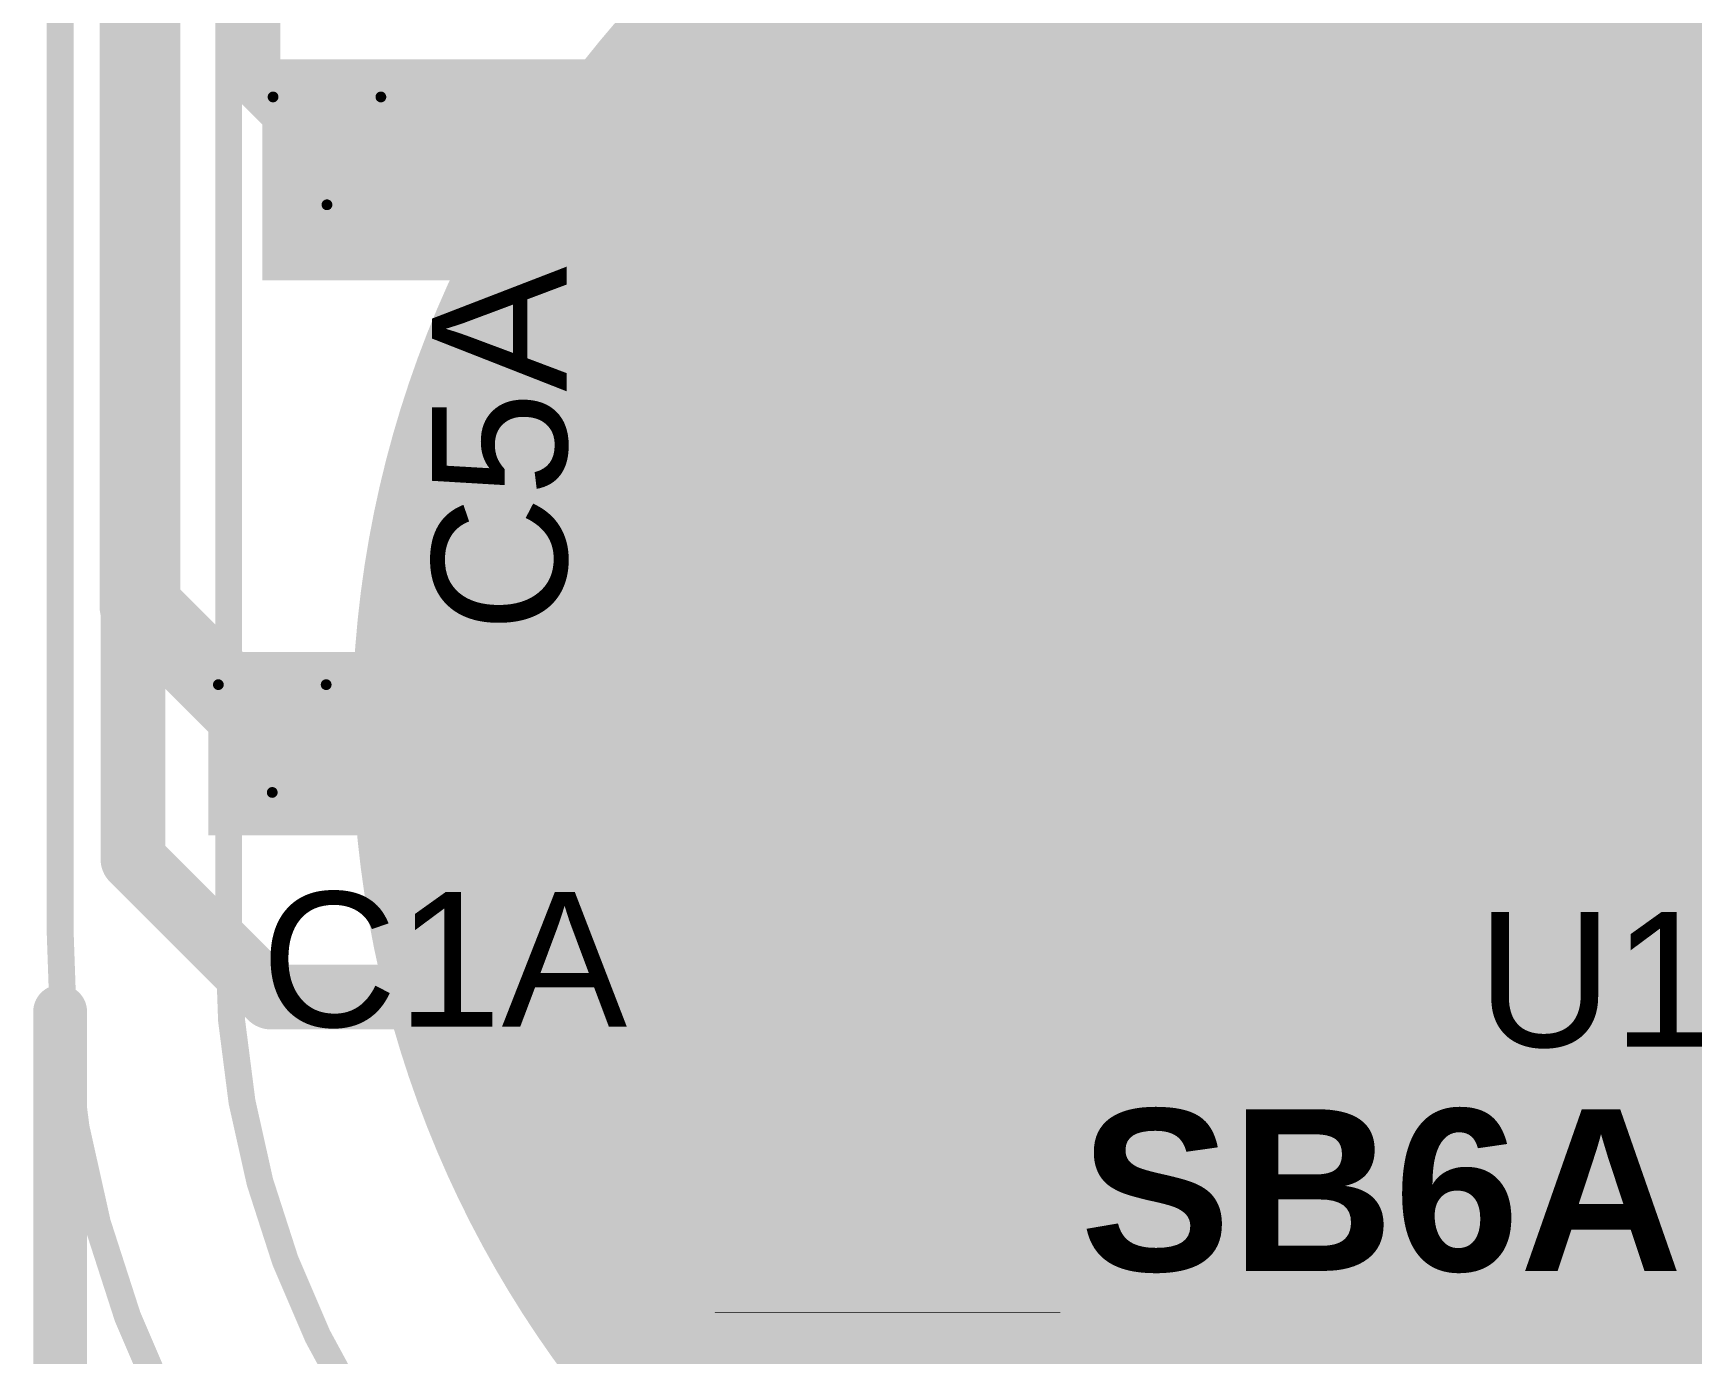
# Model space of a CAD drawing. Header units: inches. Extents: x -4.2 to 12.6, y -6.1 to 3.
# Drawn here: x -3.7234 to -3.4157, y -5.362 to -5.1169 of the extents above; entities that cross this region are included whole.
import ezdxf

# ---------------------------------------------------------------- set-up
doc = ezdxf.new("R2010")
doc.units = ezdxf.units.IN
doc.header["$MEASUREMENT"] = 0
for name, color, linetype in [('Board Outline', 216, 'Continuous'), ('Bottom Layer', 5, 'Continuous'), ('Bottom Overlay', 54, 'Continuous'), ('Bottom Paste', 16, 'Continuous'), ('Dimension', 6, 'Continuous'), ('Drill Drawing', 1, 'Continuous'), ('Flex_Ribbon Bottom Coverlay', 6, 'Continuous'), ('Flex_Ribbon Top Overlay', 2, 'Continuous'), ('Top Layer', 1, 'Continuous'), ('Top Paste', 8, 'Continuous'), ('Top Solder', 216, 'Continuous'), ('Via Holes', 16, 'Continuous')]:
    doc.layers.add(name, color=color, linetype=linetype)
doc.styles.add('Arial', font='', dxfattribs={"height": 0.2})
doc.styles.add('Arial_Bold', font='', dxfattribs={"height": 0.2})
doc.styles.get('Arial').set_extended_font_data('Arial')
doc.styles.get('Arial_Bold').set_extended_font_data('Arial', bold=True)

# ---------------------------------------------------------------- blocks, each defined once
blk = doc.blocks.new('_EMG________B_2')
at = {"layer": 'Bottom Layer'}
h = blk.add_hatch(color=5, dxfattribs=at)
edge = h.paths.add_edge_path()
edge.add_arc((0, -0.3932), 0.19685, 0, 360)
at = {"layer": 'Bottom Paste'}
h = blk.add_hatch(color=16, dxfattribs=at)
edge = h.paths.add_edge_path()
edge.add_arc((0, -0.3932), 0.19685, 0, 360)
at = {"layer": 'Flex_Ribbon Bottom Coverlay'}
h = blk.add_hatch(color=6, dxfattribs=at)
edge = h.paths.add_edge_path()
edge.add_arc((0, -0.3932), 0.20085, 0, 360)
h = blk.add_hatch(color=6, dxfattribs=at)
edge = h.paths.add_edge_path()
edge.add_arc((0, -0.3932), 0.20085, 0, 360)
at = {"layer": 'Bottom Overlay'}
for points in [[(-0.22375, -0.43172, 0.005, 0.005, 0), (-0.22375, 0.43172, 0.005, 0.005, 0)], [(-0.06026, -0.59892, 0.005, 0.005, -0.414214), (-0.22375, -0.43172, 0.005, 0.005, 0)]]:
    blk.add_lwpolyline(points, format="xyseb", dxfattribs=at)
blk.add_lwpolyline([(-0.225, -0.43172, 0.0025, 0.0025, 1), (-0.2225, -0.43172, 0.0025, 0.0025, 1)], format="xyseb", close=True, dxfattribs=at)
blk.add_lwpolyline([(-0.225, -0.43172, 0.0025, 0.0025, 1), (-0.2225, -0.43172, 0.0025, 0.0025, 1)], format="xyseb", close=True, dxfattribs=at)
blk = doc.blocks.new('SOIC_8_4')
at = {"layer": 'Flex_Ribbon Top Overlay'}
blk.add_hatch(color=2, dxfattribs=at).paths.add_polyline_path([(-0.072, 0.062), (-0.059, 0.062), (-0.059, 0.088), (-0.072, 0.088)])
at = {"layer": 'Top Layer'}
for points in [[(-0.07579, 0.08681), (-0.07579, 0.06319), (-0.13681, 0.06319), (-0.13681, 0.08681)], [(0.13681, 0.08681), (0.13681, 0.06319), (0.07579, 0.06319), (0.07579, 0.08681)], [(-0.07579, 0.03681), (-0.07579, 0.01319), (-0.13681, 0.01319), (-0.13681, 0.03681)], [(0.13681, 0.03681), (0.13681, 0.01319), (0.07579, 0.01319), (0.07579, 0.03681)], [(-0.07579, -0.01319), (-0.07579, -0.03681), (-0.13681, -0.03681), (-0.13681, -0.01319)], [(0.13681, -0.01319), (0.13681, -0.03681), (0.07579, -0.03681), (0.07579, -0.01319)], [(-0.07579, -0.06319), (-0.07579, -0.08681), (-0.13681, -0.08681), (-0.13681, -0.06319)], [(0.13681, -0.06319), (0.13681, -0.08681), (0.07579, -0.08681), (0.07579, -0.06319)]]:
    blk.add_hatch(color=1, dxfattribs=at).paths.add_polyline_path(points)
at = {"layer": 'Top Paste'}
for points in [[(-0.07579, 0.08681), (-0.07579, 0.06319), (-0.13681, 0.06319), (-0.13681, 0.08681)], [(0.13681, 0.08681), (0.13681, 0.06319), (0.07579, 0.06319), (0.07579, 0.08681)], [(-0.07579, 0.03681), (-0.07579, 0.01319), (-0.13681, 0.01319), (-0.13681, 0.03681)], [(0.13681, 0.03681), (0.13681, 0.01319), (0.07579, 0.01319), (0.07579, 0.03681)], [(-0.07579, -0.01319), (-0.07579, -0.03681), (-0.13681, -0.03681), (-0.13681, -0.01319)], [(0.13681, -0.01319), (0.13681, -0.03681), (0.07579, -0.03681), (0.07579, -0.01319)], [(-0.07579, -0.06319), (-0.07579, -0.08681), (-0.13681, -0.08681), (-0.13681, -0.06319)], [(0.13681, -0.06319), (0.13681, -0.08681), (0.07579, -0.08681), (0.07579, -0.06319)]]:
    blk.add_hatch(color=8, dxfattribs=at).paths.add_polyline_path(points)
at = {"layer": 'Top Solder'}
for points in [[(-0.07179, 0.09081), (-0.07179, 0.05919), (-0.14081, 0.05919), (-0.14081, 0.09081)], [(-0.07179, 0.09081), (-0.07179, 0.05919), (-0.14081, 0.05919), (-0.14081, 0.09081)], [(0.14081, 0.09081), (0.14081, 0.05919), (0.07179, 0.05919), (0.07179, 0.09081)], [(0.14081, 0.09081), (0.14081, 0.05919), (0.07179, 0.05919), (0.07179, 0.09081)], [(-0.07179, 0.04081), (-0.07179, 0.00919), (-0.14081, 0.00919), (-0.14081, 0.04081)], [(-0.07179, 0.04081), (-0.07179, 0.00919), (-0.14081, 0.00919), (-0.14081, 0.04081)], [(0.14081, 0.04081), (0.14081, 0.00919), (0.07179, 0.00919), (0.07179, 0.04081)], [(0.14081, 0.04081), (0.14081, 0.00919), (0.07179, 0.00919), (0.07179, 0.04081)], [(-0.07179, -0.00919), (-0.07179, -0.04081), (-0.14081, -0.04081), (-0.14081, -0.00919)], [(-0.07179, -0.00919), (-0.07179, -0.04081), (-0.14081, -0.04081), (-0.14081, -0.00919)], [(0.14081, -0.00919), (0.14081, -0.04081), (0.07179, -0.04081), (0.07179, -0.00919)], [(0.14081, -0.00919), (0.14081, -0.04081), (0.07179, -0.04081), (0.07179, -0.00919)], [(-0.07179, -0.05919), (-0.07179, -0.09081), (-0.14081, -0.09081), (-0.14081, -0.05919)], [(-0.07179, -0.05919), (-0.07179, -0.09081), (-0.14081, -0.09081), (-0.14081, -0.05919)], [(0.14081, -0.05919), (0.14081, -0.09081), (0.07179, -0.09081), (0.07179, -0.05919)], [(0.14081, -0.05919), (0.14081, -0.09081), (0.07179, -0.09081), (0.07179, -0.05919)]]:
    blk.add_hatch(color=216, dxfattribs=at).paths.add_polyline_path(points)
at = {"layer": 'Flex_Ribbon Top Overlay'}
for points in [[(0.07837, 0.098, 0.005, 0.005, 0), (-0.07837, 0.098, 0.005, 0.005, 0)], [(-0.07837, 0.098, 0.005, 0.005, 0), (-0.07837, 0.091, 0.005, 0.005, 0)], [(0.07837, 0.098, 0.005, 0.005, 0), (0.07837, 0.091, 0.005, 0.005, 0)], [(-0.148, 0.08, 0.005, 0.005, 0), (-0.148, 0.07, 0.005, 0.005, 0)], [(-0.143, 0.075, 0.005, 0.005, 0), (-0.148, 0.08, 0.005, 0.005, 0)], [(-0.143, 0.075, 0.005, 0.005, 0), (-0.148, 0.07, 0.005, 0.005, 0)], [(-0.07837, -0.091, 0.005, 0.005, 0), (-0.07837, -0.098, 0.005, 0.005, 0)], [(0.07837, -0.091, 0.005, 0.005, 0), (0.07837, -0.098, 0.005, 0.005, 0)], [(0.07837, -0.098, 0.005, 0.005, 0), (-0.07837, -0.098, 0.005, 0.005, 0)]]:
    blk.add_lwpolyline(points, format="xyseb", dxfattribs=at)
for points in [[(-0.07962, 0.098, 0.0025, 0.0025, 1), (-0.07712, 0.098, 0.0025, 0.0025, 1)], [(-0.07962, 0.098, 0.0025, 0.0025, 1), (-0.07712, 0.098, 0.0025, 0.0025, 1)], [(0.07712, 0.098, 0.0025, 0.0025, 1), (0.07962, 0.098, 0.0025, 0.0025, 1)], [(0.07712, 0.098, 0.0025, 0.0025, 1), (0.07962, 0.098, 0.0025, 0.0025, 1)], [(-0.07962, 0.091, 0.0025, 0.0025, 1), (-0.07712, 0.091, 0.0025, 0.0025, 1)], [(0.07712, 0.091, 0.0025, 0.0025, 1), (0.07962, 0.091, 0.0025, 0.0025, 1)], [(-0.14925, 0.08, 0.0025, 0.0025, 1), (-0.14675, 0.08, 0.0025, 0.0025, 1)], [(-0.14925, 0.08, 0.0025, 0.0025, 1), (-0.14675, 0.08, 0.0025, 0.0025, 1)], [(-0.14425, 0.075, 0.0025, 0.0025, 1), (-0.14175, 0.075, 0.0025, 0.0025, 1)], [(-0.14425, 0.075, 0.0025, 0.0025, 1), (-0.14175, 0.075, 0.0025, 0.0025, 1)], [(-0.14925, 0.07, 0.0025, 0.0025, 1), (-0.14675, 0.07, 0.0025, 0.0025, 1)], [(-0.14925, 0.07, 0.0025, 0.0025, 1), (-0.14675, 0.07, 0.0025, 0.0025, 1)], [(-0.07962, -0.091, 0.0025, 0.0025, 1), (-0.07712, -0.091, 0.0025, 0.0025, 1)], [(0.07712, -0.091, 0.0025, 0.0025, 1), (0.07962, -0.091, 0.0025, 0.0025, 1)], [(-0.07962, -0.098, 0.0025, 0.0025, 1), (-0.07712, -0.098, 0.0025, 0.0025, 1)], [(-0.07962, -0.098, 0.0025, 0.0025, 1), (-0.07712, -0.098, 0.0025, 0.0025, 1)], [(0.07712, -0.098, 0.0025, 0.0025, 1), (0.07962, -0.098, 0.0025, 0.0025, 1)], [(0.07712, -0.098, 0.0025, 0.0025, 1), (0.07962, -0.098, 0.0025, 0.0025, 1)]]:
    blk.add_lwpolyline(points, format="xyseb", close=True, dxfattribs=at)
blk = doc.blocks.new('S______B______0402_7')
at = {"layer": 'Top Layer'}
for points in [[(-0.0275, -0.0125), (-0.0275, 0.0125), (-0.0095, 0.0125), (-0.0095, -0.0125)], [(0.0095, -0.0125), (0.0095, 0.0125), (0.0275, 0.0125), (0.0275, -0.0125)]]:
    blk.add_hatch(color=1, dxfattribs=at).paths.add_polyline_path(points)
at = {"layer": 'Top Paste'}
for points in [[(-0.0275, -0.0125), (-0.0275, 0.0125), (-0.0095, 0.0125), (-0.0095, -0.0125)], [(0.0095, -0.0125), (0.0095, 0.0125), (0.0275, 0.0125), (0.0275, -0.0125)]]:
    blk.add_hatch(color=8, dxfattribs=at).paths.add_polyline_path(points)
at = {"layer": 'Top Solder'}
for points in [[(-0.02967, -0.01467), (-0.02967, 0.01467), (-0.00733, 0.01467), (-0.00733, -0.01467)], [(-0.02967, -0.01467), (-0.02967, 0.01467), (-0.00733, 0.01467), (-0.00733, -0.01467)], [(0.00733, -0.01467), (0.00733, 0.01467), (0.02967, 0.01467), (0.02967, -0.01467)], [(0.00733, -0.01467), (0.00733, 0.01467), (0.02967, 0.01467), (0.02967, -0.01467)]]:
    blk.add_hatch(color=216, dxfattribs=at).paths.add_polyline_path(points)
at = {"layer": 'Flex_Ribbon Top Overlay'}
for points in [[(-0.031, 0.016, 0.005, 0.005, 0), (0.031, 0.016, 0.005, 0.005, 0)], [(-0.031, -0.016, 0.005, 0.005, 0), (-0.031, 0.016, 0.005, 0.005, 0)], [(0.031, -0.016, 0.005, 0.005, 0), (0.031, 0.016, 0.005, 0.005, 0)], [(-0.031, -0.016, 0.005, 0.005, 0), (0.031, -0.016, 0.005, 0.005, 0)], [(-0.032, -0.017, 0.000127, 0.000127, 0), (0.032, -0.017, 0.000127, 0.000127, 0)]]:
    blk.add_lwpolyline(points, format="xyseb", dxfattribs=at)
for points in [[(-0.03225, 0.016, 0.0025, 0.0025, 1), (-0.02975, 0.016, 0.0025, 0.0025, 1)], [(-0.03225, 0.016, 0.0025, 0.0025, 1), (-0.02975, 0.016, 0.0025, 0.0025, 1)], [(0.02975, 0.016, 0.0025, 0.0025, 1), (0.03225, 0.016, 0.0025, 0.0025, 1)], [(0.02975, 0.016, 0.0025, 0.0025, 1), (0.03225, 0.016, 0.0025, 0.0025, 1)], [(-0.03225, -0.016, 0.0025, 0.0025, 1), (-0.02975, -0.016, 0.0025, 0.0025, 1)], [(-0.03225, -0.016, 0.0025, 0.0025, 1), (-0.02975, -0.016, 0.0025, 0.0025, 1)], [(0.02975, -0.016, 0.0025, 0.0025, 1), (0.03225, -0.016, 0.0025, 0.0025, 1)], [(0.02975, -0.016, 0.0025, 0.0025, 1), (0.03225, -0.016, 0.0025, 0.0025, 1)], [(-0.03203, -0.017, 0.0000635, 0.0000635, 1), (-0.03197, -0.017, 0.0000635, 0.0000635, 1)], [(0.03197, -0.017, 0.0000635, 0.0000635, 1), (0.03203, -0.017, 0.0000635, 0.0000635, 1)]]:
    blk.add_lwpolyline(points, format="xyseb", close=True, dxfattribs=at)
blk = doc.blocks.new('C___0402_30')
at = {"layer": 'Top Layer'}
for points in [[(-0.0275, -0.0125), (-0.0275, 0.0125), (-0.0095, 0.0125), (-0.0095, -0.0125)], [(0.0095, -0.0125), (0.0095, 0.0125), (0.0275, 0.0125), (0.0275, -0.0125)]]:
    blk.add_hatch(color=1, dxfattribs=at).paths.add_polyline_path(points)
at = {"layer": 'Top Paste'}
for points in [[(-0.0275, -0.0125), (-0.0275, 0.0125), (-0.0095, 0.0125), (-0.0095, -0.0125)], [(0.0095, -0.0125), (0.0095, 0.0125), (0.0275, 0.0125), (0.0275, -0.0125)]]:
    blk.add_hatch(color=8, dxfattribs=at).paths.add_polyline_path(points)
at = {"layer": 'Top Solder'}
for points in [[(-0.02986, -0.01486), (-0.02986, 0.01486), (-0.00714, 0.01486), (-0.00714, -0.01486)], [(-0.02986, -0.01486), (-0.02986, 0.01486), (-0.00714, 0.01486), (-0.00714, -0.01486)], [(0.00714, -0.01486), (0.00714, 0.01486), (0.02986, 0.01486), (0.02986, -0.01486)], [(0.00714, -0.01486), (0.00714, 0.01486), (0.02986, 0.01486), (0.02986, -0.01486)]]:
    blk.add_hatch(color=216, dxfattribs=at).paths.add_polyline_path(points)
at = {"layer": 'Flex_Ribbon Top Overlay'}
for points in [[(-0.031, -0.016, 0.005, 0.005, 0), (-0.031, 0.016, 0.005, 0.005, 0)], [(-0.011, 0.016, 0.005, 0.005, 0), (-0.031, 0.016, 0.005, 0.005, 0)], [(0.031, 0.016, 0.005, 0.005, 0), (0.011, 0.016, 0.005, 0.005, 0)], [(0.031, -0.016, 0.005, 0.005, 0), (0.031, 0.016, 0.005, 0.005, 0)], [(-0.011, -0.016, 0.005, 0.005, 0), (-0.031, -0.016, 0.005, 0.005, 0)], [(0.031, -0.016, 0.005, 0.005, 0), (0.011, -0.016, 0.005, 0.005, 0)]]:
    blk.add_lwpolyline(points, format="xyseb", dxfattribs=at)
for points in [[(-0.03225, 0.016, 0.0025, 0.0025, 1), (-0.02975, 0.016, 0.0025, 0.0025, 1)], [(-0.03225, 0.016, 0.0025, 0.0025, 1), (-0.02975, 0.016, 0.0025, 0.0025, 1)], [(-0.01225, 0.016, 0.0025, 0.0025, 1), (-0.00975, 0.016, 0.0025, 0.0025, 1)], [(0.00975, 0.016, 0.0025, 0.0025, 1), (0.01225, 0.016, 0.0025, 0.0025, 1)], [(0.02975, 0.016, 0.0025, 0.0025, 1), (0.03225, 0.016, 0.0025, 0.0025, 1)], [(0.02975, 0.016, 0.0025, 0.0025, 1), (0.03225, 0.016, 0.0025, 0.0025, 1)], [(-0.03225, -0.016, 0.0025, 0.0025, 1), (-0.02975, -0.016, 0.0025, 0.0025, 1)], [(-0.03225, -0.016, 0.0025, 0.0025, 1), (-0.02975, -0.016, 0.0025, 0.0025, 1)], [(-0.01225, -0.016, 0.0025, 0.0025, 1), (-0.00975, -0.016, 0.0025, 0.0025, 1)], [(0.00975, -0.016, 0.0025, 0.0025, 1), (0.01225, -0.016, 0.0025, 0.0025, 1)], [(0.02975, -0.016, 0.0025, 0.0025, 1), (0.03225, -0.016, 0.0025, 0.0025, 1)], [(0.02975, -0.016, 0.0025, 0.0025, 1), (0.03225, -0.016, 0.0025, 0.0025, 1)]]:
    blk.add_lwpolyline(points, format="xyseb", close=True, dxfattribs=at)
blk = doc.blocks.new('C___0402_34')
at = {"layer": 'Top Layer'}
for points in [[(-0.0275, -0.0125), (-0.0275, 0.0125), (-0.0095, 0.0125), (-0.0095, -0.0125)], [(0.0095, -0.0125), (0.0095, 0.0125), (0.0275, 0.0125), (0.0275, -0.0125)]]:
    blk.add_hatch(color=1, dxfattribs=at).paths.add_polyline_path(points)
at = {"layer": 'Top Paste'}
for points in [[(-0.0275, -0.0125), (-0.0275, 0.0125), (-0.0095, 0.0125), (-0.0095, -0.0125)], [(0.0095, -0.0125), (0.0095, 0.0125), (0.0275, 0.0125), (0.0275, -0.0125)]]:
    blk.add_hatch(color=8, dxfattribs=at).paths.add_polyline_path(points)
at = {"layer": 'Top Solder'}
for points in [[(-0.02986, -0.01486), (-0.02986, 0.01486), (-0.00714, 0.01486), (-0.00714, -0.01486)], [(-0.02986, -0.01486), (-0.02986, 0.01486), (-0.00714, 0.01486), (-0.00714, -0.01486)], [(0.00714, -0.01486), (0.00714, 0.01486), (0.02986, 0.01486), (0.02986, -0.01486)], [(0.00714, -0.01486), (0.00714, 0.01486), (0.02986, 0.01486), (0.02986, -0.01486)]]:
    blk.add_hatch(color=216, dxfattribs=at).paths.add_polyline_path(points)
at = {"layer": 'Flex_Ribbon Top Overlay'}
for points in [[(-0.031, 0.016, 0.005, 0.005, 0), (-0.031, -0.016, 0.005, 0.005, 0)], [(-0.011, 0.016, 0.005, 0.005, 0), (-0.031, 0.016, 0.005, 0.005, 0)], [(0.031, 0.016, 0.005, 0.005, 0), (0.011, 0.016, 0.005, 0.005, 0)], [(0.031, 0.016, 0.005, 0.005, 0), (0.031, -0.016, 0.005, 0.005, 0)], [(-0.011, -0.016, 0.005, 0.005, 0), (-0.031, -0.016, 0.005, 0.005, 0)], [(0.031, -0.016, 0.005, 0.005, 0), (0.011, -0.016, 0.005, 0.005, 0)]]:
    blk.add_lwpolyline(points, format="xyseb", dxfattribs=at)
for points in [[(-0.03225, 0.016, 0.0025, 0.0025, 1), (-0.02975, 0.016, 0.0025, 0.0025, 1)], [(-0.03225, 0.016, 0.0025, 0.0025, 1), (-0.02975, 0.016, 0.0025, 0.0025, 1)], [(-0.01225, 0.016, 0.0025, 0.0025, 1), (-0.00975, 0.016, 0.0025, 0.0025, 1)], [(0.00975, 0.016, 0.0025, 0.0025, 1), (0.01225, 0.016, 0.0025, 0.0025, 1)], [(0.02975, 0.016, 0.0025, 0.0025, 1), (0.03225, 0.016, 0.0025, 0.0025, 1)], [(0.02975, 0.016, 0.0025, 0.0025, 1), (0.03225, 0.016, 0.0025, 0.0025, 1)], [(-0.03225, -0.016, 0.0025, 0.0025, 1), (-0.02975, -0.016, 0.0025, 0.0025, 1)], [(-0.03225, -0.016, 0.0025, 0.0025, 1), (-0.02975, -0.016, 0.0025, 0.0025, 1)], [(-0.01225, -0.016, 0.0025, 0.0025, 1), (-0.00975, -0.016, 0.0025, 0.0025, 1)], [(0.00975, -0.016, 0.0025, 0.0025, 1), (0.01225, -0.016, 0.0025, 0.0025, 1)], [(0.02975, -0.016, 0.0025, 0.0025, 1), (0.03225, -0.016, 0.0025, 0.0025, 1)], [(0.02975, -0.016, 0.0025, 0.0025, 1), (0.03225, -0.016, 0.0025, 0.0025, 1)]]:
    blk.add_lwpolyline(points, format="xyseb", close=True, dxfattribs=at)

msp = doc.modelspace()

# ---------------------------------------------------------------- hatches: boundary and pattern name
at = {"layer": 'Bottom Layer'}
h = msp.add_hatch(color=5, dxfattribs=at)
edge = h.paths.add_edge_path()
edge.add_arc((-3.66889, -5.13878), 0.01181, 0, 360)
h = msp.add_hatch(color=5, dxfattribs=at)
edge = h.paths.add_edge_path()
edge.add_arc((-3.67904, -5.24781), 0.01181, 0, 360)
at = {"layer": 'Top Layer'}
for points in [[(-3.68089, -5.16278), (-3.54389, -5.16278), (-3.54389, -5.12178), (-3.68089, -5.12178)], [(-3.69089, -5.26578), (-3.51489, -5.26578), (-3.51489, -5.23178), (-3.69089, -5.23178)], [(-3.56589, -5.24978), (-3.56589, -5.30778), (-3.51489, -5.30778), (-3.51489, -5.24978)], [(-3.61389, -5.40878), (-3.57389, -5.40878), (-3.57389, -5.27778), (-3.61389, -5.27778)], [(-3.55589, -5.35678), (-3.49489, -5.35678), (-3.49489, -5.31828), (-3.55589, -5.31828)]]:
    msp.add_hatch(color=1, dxfattribs=at).paths.add_polyline_path(points)
h = msp.add_hatch(color=1, dxfattribs=at)
edge = h.paths.add_edge_path()
edge.add_arc((-3.66889, -5.13878), 0.01181, 0, 360)
h = msp.add_hatch(color=1, dxfattribs=at)
edge = h.paths.add_edge_path()
edge.add_arc((-3.67904, -5.24781), 0.01181, 0, 360)
at = {"layer": 'Via Holes'}
h = msp.add_hatch(color=7, dxfattribs=at)
edge = h.paths.add_edge_path()
edge.add_arc((-3.66889, -5.13878), 0.00591, 0, 360)
h = msp.add_hatch(color=7, dxfattribs=at)
edge = h.paths.add_edge_path()
edge.add_arc((-3.67904, -5.24781), 0.00591, 0, 360)

# ---------------------------------------------------------------- linework, layer by layer
at = {"layer": 'Board Outline'}
for points in [[(-3.71838, -5.28378, 0.005, 0.005, 0), (-3.71837, -4.42332, 0.005, 0.005, 0)], [(-3.52375, -5.48284, 0.005, 0.005, -0.414214), (-3.71838, -5.28379, 0.005, 0.005, 0)]]:
    msp.add_lwpolyline(points, format="xyseb", dxfattribs=at)
for points in [[(-3.71963, -5.28378, 0.0025, 0.0025, 1), (-3.71713, -5.28378, 0.0025, 0.0025, 1)], [(-3.71963, -5.28379, 0.0025, 0.0025, 1), (-3.71713, -5.28379, 0.0025, 0.0025, 1)]]:
    msp.add_lwpolyline(points, format="xyseb", close=True, dxfattribs=at)
at = {"layer": 'Bottom Layer'}
for points in [[(-3.70357, -5.22328, 0.015, 0.015, 0), (-3.70357, -4.76447, 0.015, 0.015, 0)], [(-3.68257, -5.1251, 0.01, 0.01, 0), (-3.68257, -4.78438, 0.01, 0.01, 0)], [(-3.63489, -5.09928, 0.02, 0.02, -1.34747), (-3.40339, -5.46541, 0.02, 0.02, 0)], [(-3.68257, -5.1251, 0.01, 0.01, 0), (-3.67057, -5.1371, 0.01, 0.01, 0)], [(-3.67057, -5.1371, 0.01, 0.01, 0), (-3.67057, -5.1371, 0.01, 0.01, 0)], [(-3.67057, -5.1371, 0.01, 0.01, 0), (-3.66889, -5.13878, 0.01, 0.01, 0)], [(-3.46314, -5.15805, 0.022, 0.022, 0), (-3.46287, -5.15778, 0.022, 0.022, 0)], [(-3.46314, -5.24662, 0.022, 0.022, 0), (-3.46314, -5.15805, 0.022, 0.022, 0)], [(-3.70357, -5.22328, 0.015, 0.015, 0), (-3.67904, -5.24781, 0.015, 0.015, 0)]]:
    msp.add_lwpolyline(points, format="xyseb", dxfattribs=at)
for points in [[(-3.68507, -5.1251, 0.005, 0.005, 1), (-3.68007, -5.1251, 0.005, 0.005, 1)], [(-3.68507, -5.1251, 0.005, 0.005, 1), (-3.68007, -5.1251, 0.005, 0.005, 1)], [(-3.67307, -5.1371, 0.005, 0.005, 1), (-3.66807, -5.1371, 0.005, 0.005, 1)], [(-3.67307, -5.1371, 0.005, 0.005, 1), (-3.66807, -5.1371, 0.005, 0.005, 1)], [(-3.67307, -5.1371, 0.005, 0.005, 1), (-3.66807, -5.1371, 0.005, 0.005, 1)], [(-3.67307, -5.1371, 0.005, 0.005, 1), (-3.66807, -5.1371, 0.005, 0.005, 1)], [(-3.67139, -5.13878, 0.005, 0.005, 1), (-3.66639, -5.13878, 0.005, 0.005, 1)], [(-3.46864, -5.15805, 0.011, 0.011, 1), (-3.45764, -5.15805, 0.011, 0.011, 1)], [(-3.46864, -5.15805, 0.011, 0.011, 1), (-3.45764, -5.15805, 0.011, 0.011, 1)], [(-3.46837, -5.15778, 0.011, 0.011, 1), (-3.45737, -5.15778, 0.011, 0.011, 1)], [(-3.70732, -5.22328, 0.0075, 0.0075, 1), (-3.69982, -5.22328, 0.0075, 0.0075, 1)], [(-3.70732, -5.22328, 0.0075, 0.0075, 1), (-3.69982, -5.22328, 0.0075, 0.0075, 1)], [(-3.46864, -5.24662, 0.011, 0.011, 1), (-3.45764, -5.24662, 0.011, 0.011, 1)], [(-3.68279, -5.24781, 0.0075, 0.0075, 1), (-3.67529, -5.24781, 0.0075, 0.0075, 1)]]:
    msp.add_lwpolyline(points, format="xyseb", close=True, dxfattribs=at)
at = {"layer": 'Dimension'}
msp.add_lwpolyline([(-3.71839, -6.004, 0.01, 0.01, 0), (-3.71839, -5.2985, 0.01, 0.01, 0)], format="xyseb", dxfattribs=at)
msp.add_lwpolyline([(-3.72089, -5.2985, 0.005, 0.005, 1), (-3.71589, -5.2985, 0.005, 0.005, 1)], format="xyseb", close=True, dxfattribs=at)
at = {"layer": 'Drill Drawing'}
for points in [[(-3.67889, -5.12878, 0.002, 0.002, 0), (-3.65889, -5.12878, 0.002, 0.002, 0)], [(-3.67889, -5.12878, 0.002, 0.002, 0), (-3.66889, -5.14878, 0.002, 0.002, 0)], [(-3.66889, -5.14878, 0.002, 0.002, 0), (-3.65889, -5.12878, 0.002, 0.002, 0)], [(-3.68904, -5.23781, 0.002, 0.002, 0), (-3.66904, -5.23781, 0.002, 0.002, 0)], [(-3.68904, -5.23781, 0.002, 0.002, 0), (-3.67904, -5.25781, 0.002, 0.002, 0)], [(-3.67904, -5.25781, 0.002, 0.002, 0), (-3.66904, -5.23781, 0.002, 0.002, 0)]]:
    msp.add_lwpolyline(points, format="xyseb", dxfattribs=at)
for points in [[(-3.67939, -5.12878, 0.001, 0.001, 1), (-3.67839, -5.12878, 0.001, 0.001, 1)], [(-3.67939, -5.12878, 0.001, 0.001, 1), (-3.67839, -5.12878, 0.001, 0.001, 1)], [(-3.65939, -5.12878, 0.001, 0.001, 1), (-3.65839, -5.12878, 0.001, 0.001, 1)], [(-3.65939, -5.12878, 0.001, 0.001, 1), (-3.65839, -5.12878, 0.001, 0.001, 1)], [(-3.66939, -5.14878, 0.001, 0.001, 1), (-3.66839, -5.14878, 0.001, 0.001, 1)], [(-3.66939, -5.14878, 0.001, 0.001, 1), (-3.66839, -5.14878, 0.001, 0.001, 1)], [(-3.68954, -5.23781, 0.001, 0.001, 1), (-3.68854, -5.23781, 0.001, 0.001, 1)], [(-3.68954, -5.23781, 0.001, 0.001, 1), (-3.68854, -5.23781, 0.001, 0.001, 1)], [(-3.66954, -5.23781, 0.001, 0.001, 1), (-3.66854, -5.23781, 0.001, 0.001, 1)], [(-3.66954, -5.23781, 0.001, 0.001, 1), (-3.66854, -5.23781, 0.001, 0.001, 1)], [(-3.67954, -5.25781, 0.001, 0.001, 1), (-3.67854, -5.25781, 0.001, 0.001, 1)], [(-3.67954, -5.25781, 0.001, 0.001, 1), (-3.67854, -5.25781, 0.001, 0.001, 1)]]:
    msp.add_lwpolyline(points, format="xyseb", close=True, dxfattribs=at)
at = {"layer": 'Top Layer'}
for points in [[(-3.70489, -5.27017, 0.012, 0.012, 0), (-3.70489, -5.07578, 0.012, 0.012, 0)], [(-3.43389, -5.18178, 0.018, 0.018, 0), (-3.43389, -5.09578, 0.018, 0.018, 0)], [(-3.63637, -5.12778, 0.01, 0.01, 0), (-3.63187, -5.13228, 0.01, 0.01, 0)], [(-3.66889, -5.13878, 0.02, 0.02, 0), (-3.66833, -5.13935, 0.02, 0.02, 0)], [(-3.63187, -5.13628, 0.01, 0.01, 0), (-3.63187, -5.13228, 0.01, 0.01, 0)], [(-3.66833, -5.13935, 0.02, 0.02, 0), (-3.63489, -5.13935, 0.02, 0.02, 0)], [(-3.63489, -5.13935, 0.02, 0.02, 0), (-3.63481, -5.13935, 0.02, 0.02, 0)], [(-3.63481, -5.13935, 0.02, 0.02, 0), (-3.63187, -5.14228, 0.02, 0.02, 0)], [(-3.63489, -5.13935, 0.01, 0.01, 0), (-3.63489, -5.13628, 0.01, 0.01, 0)], [(-3.63187, -5.14228, 0.02, 0.02, 0), (-3.60289, -5.14228, 0.02, 0.02, 0)], [(-3.63489, -5.14057, 0.01, 0.01, 0), (-3.63489, -5.13935, 0.01, 0.01, 0)], [(-3.63187, -5.14228, 0.01, 0.01, 0), (-3.63187, -5.14057, 0.01, 0.01, 0)], [(-3.63187, -5.20878, 0.01, 0.01, 0), (-3.63187, -5.14228, 0.01, 0.01, 0)], [(-3.45089, -5.19478, 0.018, 0.018, 0), (-3.43789, -5.18178, 0.018, 0.018, 0)], [(-3.43389, -5.40078, 0.018, 0.018, 0), (-3.43389, -5.18178, 0.018, 0.018, 0)], [(-3.57617, -5.19478, 0.018, 0.018, 0), (-3.45089, -5.19478, 0.018, 0.018, 0)], [(-3.63187, -5.20878, 0.01, 0.01, 0), (-3.62087, -5.21978, 0.01, 0.01, 0)], [(-3.62087, -5.21978, 0.01, 0.01, 0), (-3.50389, -5.21978, 0.01, 0.01, 0)], [(-3.50389, -5.21978, 0.01, 0.01, 0), (-3.49189, -5.23178, 0.01, 0.01, 0)], [(-3.49189, -5.31528, 0.01, 0.01, 0), (-3.49189, -5.23178, 0.01, 0.01, 0)], [(-3.67904, -5.24781, 0.01, 0.01, 0), (-3.67901, -5.24778, 0.01, 0.01, 0)], [(-3.67901, -5.24778, 0.01, 0.01, 0), (-3.67689, -5.24778, 0.01, 0.01, 0)], [(-3.70489, -5.27017, 0.012, 0.012, 0), (-3.67928, -5.29578, 0.012, 0.012, 0)], [(-3.59489, -5.33728, 0.025, 0.025, 0), (-3.59489, -5.29578, 0.025, 0.025, 0)], [(-3.67928, -5.29578, 0.012, 0.012, 0), (-3.59489, -5.29578, 0.012, 0.012, 0)], [(-3.51414, -5.33753, 0.01, 0.01, 0), (-3.49189, -5.31528, 0.01, 0.01, 0)], [(-3.52539, -5.33753, 0.01, 0.01, 0), (-3.51414, -5.33753, 0.01, 0.01, 0)]]:
    msp.add_lwpolyline(points, format="xyseb", dxfattribs=at)
for points in [[(-3.63887, -5.12778, 0.005, 0.005, 1), (-3.63387, -5.12778, 0.005, 0.005, 1)], [(-3.67389, -5.13878, 0.01, 0.01, 1), (-3.66389, -5.13878, 0.01, 0.01, 1)], [(-3.63437, -5.13228, 0.005, 0.005, 1), (-3.62937, -5.13228, 0.005, 0.005, 1)], [(-3.63437, -5.13228, 0.005, 0.005, 1), (-3.62937, -5.13228, 0.005, 0.005, 1)], [(-3.67333, -5.13935, 0.01, 0.01, 1), (-3.66333, -5.13935, 0.01, 0.01, 1)], [(-3.67333, -5.13935, 0.01, 0.01, 1), (-3.66333, -5.13935, 0.01, 0.01, 1)], [(-3.63989, -5.13935, 0.01, 0.01, 1), (-3.62989, -5.13935, 0.01, 0.01, 1)], [(-3.63989, -5.13935, 0.01, 0.01, 1), (-3.62989, -5.13935, 0.01, 0.01, 1)], [(-3.63981, -5.13935, 0.01, 0.01, 1), (-3.62981, -5.13935, 0.01, 0.01, 1)], [(-3.63981, -5.13935, 0.01, 0.01, 1), (-3.62981, -5.13935, 0.01, 0.01, 1)], [(-3.63739, -5.13628, 0.005, 0.005, 1), (-3.63239, -5.13628, 0.005, 0.005, 1)], [(-3.63437, -5.13628, 0.005, 0.005, 1), (-3.62937, -5.13628, 0.005, 0.005, 1)], [(-3.63687, -5.14228, 0.01, 0.01, 1), (-3.62687, -5.14228, 0.01, 0.01, 1)], [(-3.63687, -5.14228, 0.01, 0.01, 1), (-3.62687, -5.14228, 0.01, 0.01, 1)], [(-3.63739, -5.13935, 0.005, 0.005, 1), (-3.63239, -5.13935, 0.005, 0.005, 1)], [(-3.63739, -5.13935, 0.005, 0.005, 1), (-3.63239, -5.13935, 0.005, 0.005, 1)], [(-3.60789, -5.14228, 0.01, 0.01, 1), (-3.59789, -5.14228, 0.01, 0.01, 1)], [(-3.63739, -5.14057, 0.005, 0.005, 1), (-3.63239, -5.14057, 0.005, 0.005, 1)], [(-3.63437, -5.14057, 0.005, 0.005, 1), (-3.62937, -5.14057, 0.005, 0.005, 1)], [(-3.63437, -5.14228, 0.005, 0.005, 1), (-3.62937, -5.14228, 0.005, 0.005, 1)], [(-3.63437, -5.14228, 0.005, 0.005, 1), (-3.62937, -5.14228, 0.005, 0.005, 1)], [(-3.44239, -5.18178, 0.009, 0.009, 1), (-3.43339, -5.18178, 0.009, 0.009, 1)], [(-3.43839, -5.18178, 0.009, 0.009, 1), (-3.42939, -5.18178, 0.009, 0.009, 1)], [(-3.43839, -5.18178, 0.009, 0.009, 1), (-3.42939, -5.18178, 0.009, 0.009, 1)], [(-3.58067, -5.19478, 0.009, 0.009, 1), (-3.57167, -5.19478, 0.009, 0.009, 1)], [(-3.45539, -5.19478, 0.009, 0.009, 1), (-3.44639, -5.19478, 0.009, 0.009, 1)], [(-3.45539, -5.19478, 0.009, 0.009, 1), (-3.44639, -5.19478, 0.009, 0.009, 1)], [(-3.63437, -5.20878, 0.005, 0.005, 1), (-3.62937, -5.20878, 0.005, 0.005, 1)], [(-3.63437, -5.20878, 0.005, 0.005, 1), (-3.62937, -5.20878, 0.005, 0.005, 1)], [(-3.62337, -5.21978, 0.005, 0.005, 1), (-3.61837, -5.21978, 0.005, 0.005, 1)], [(-3.62337, -5.21978, 0.005, 0.005, 1), (-3.61837, -5.21978, 0.005, 0.005, 1)], [(-3.50639, -5.21978, 0.005, 0.005, 1), (-3.50139, -5.21978, 0.005, 0.005, 1)], [(-3.50639, -5.21978, 0.005, 0.005, 1), (-3.50139, -5.21978, 0.005, 0.005, 1)], [(-3.49439, -5.23178, 0.005, 0.005, 1), (-3.48939, -5.23178, 0.005, 0.005, 1)], [(-3.49439, -5.23178, 0.005, 0.005, 1), (-3.48939, -5.23178, 0.005, 0.005, 1)], [(-3.68154, -5.24781, 0.005, 0.005, 1), (-3.67654, -5.24781, 0.005, 0.005, 1)], [(-3.68151, -5.24778, 0.005, 0.005, 1), (-3.67651, -5.24778, 0.005, 0.005, 1)], [(-3.68151, -5.24778, 0.005, 0.005, 1), (-3.67651, -5.24778, 0.005, 0.005, 1)], [(-3.67939, -5.24778, 0.005, 0.005, 1), (-3.67439, -5.24778, 0.005, 0.005, 1)], [(-3.70789, -5.27017, 0.006, 0.006, 1), (-3.70189, -5.27017, 0.006, 0.006, 1)], [(-3.70789, -5.27017, 0.006, 0.006, 1), (-3.70189, -5.27017, 0.006, 0.006, 1)], [(-3.60114, -5.29578, 0.0125, 0.0125, 1), (-3.58864, -5.29578, 0.0125, 0.0125, 1)], [(-3.68228, -5.29578, 0.006, 0.006, 1), (-3.67628, -5.29578, 0.006, 0.006, 1)], [(-3.68228, -5.29578, 0.006, 0.006, 1), (-3.67628, -5.29578, 0.006, 0.006, 1)], [(-3.59789, -5.29578, 0.006, 0.006, 1), (-3.59189, -5.29578, 0.006, 0.006, 1)], [(-3.49439, -5.31528, 0.005, 0.005, 1), (-3.48939, -5.31528, 0.005, 0.005, 1)], [(-3.49439, -5.31528, 0.005, 0.005, 1), (-3.48939, -5.31528, 0.005, 0.005, 1)], [(-3.60114, -5.33728, 0.0125, 0.0125, 1), (-3.58864, -5.33728, 0.0125, 0.0125, 1)], [(-3.52789, -5.33753, 0.005, 0.005, 1), (-3.52289, -5.33753, 0.005, 0.005, 1)], [(-3.51664, -5.33753, 0.005, 0.005, 1), (-3.51164, -5.33753, 0.005, 0.005, 1)], [(-3.51664, -5.33753, 0.005, 0.005, 1), (-3.51164, -5.33753, 0.005, 0.005, 1)]]:
    msp.add_lwpolyline(points, format="xyseb", close=True, dxfattribs=at)

# ---------------------------------------------------------------- block references
for name, p in [('_EMG________B_2', (-3.46338, -4.85305)), ('S______B______0402_7', (-3.56489, -5.33728))]:
    msp.add_blockref(name, p)
for name, p, rotation in [('SOIC_8_4', (-3.46987, -5.16978), 180), ('C___0402_30', (-3.63489, -5.11778), 270), ('C___0402_34', (-3.57589, -5.29178), 180)]:
    msp.add_blockref(name, p, dxfattribs=dict(rotation=rotation))

# ---------------------------------------------------------------- texts
at = {"layer": 'Flex_Ribbon Top Overlay', "style": 'Arial'}
msp.add_text('C5A', height=0.025, rotation=90, dxfattribs=at).set_placement((-3.6244, -5.22811))
at = {"layer": 'Flex_Ribbon Top Overlay'}
for s, height, style, p in [('C1A', 0.025, 'Arial', (-3.68113, -5.30128)), ('U1A', 0.025, 'Arial', (-3.4556, -5.305)), ('SB6A', 0.03, 'Arial_Bold', (-3.52919, -5.34658))]:
    msp.add_text(s, height=height, dxfattribs=dict(at, style=style)).set_placement(p)

doc.saveas('drawing.dxf')
